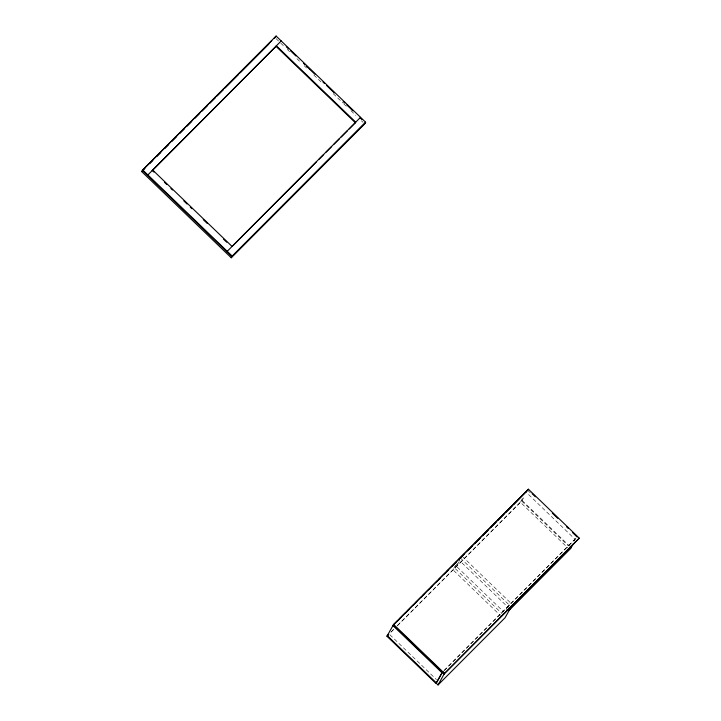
<?xml version="1.0" encoding="UTF-8"?>
<svg xmlns="http://www.w3.org/2000/svg" width="721" height="721" viewBox="0 0 721 721"><rect width="100%" height="100%" fill="white"/><g stroke="black" fill="none" stroke-linecap="round" stroke-linejoin="round"><path stroke-width="0.54" stroke-dasharray="3.6 2.7" d="M455.528 565.228L452.941 569.806L500.374 615.455M457.267 563.48L454.69 568.067L502.113 613.706M459.007 561.731L456.429 566.318L503.853 611.967M522.41 498.535L520.346 502.195L567.769 547.843M397.271 625.909L521.761 501.032L524.149 496.787M506.115 609.669L507.665 606.92L458.628 559.721M507.917 607.659L509.486 604.883M574.033 541.147L575.061 539.308L526.033 492.11M391.251 631.695L393.63 629.307M397.595 625.332L522.085 500.455L569.518 546.103M390.926 632.272L394.099 629.091M443.92 670.611L576.34 537.776M444.379 670.395L576.223 538.145M275.963 38.528L280 42.413M280.802 43.188L284.029 46.288M287.255 49.398L289.68 51.723M296.935 58.707L300.972 62.592M304.19 65.701L306.614 68.026M313.869 75.011L321.936 82.78M333.228 93.64L342.908 102.959M343.719 103.734L346.936 106.843M350.974 110.719L355.814 115.378M361.455 120.813L363.069 122.363M527.772 490.37L530.98 493.461M521.761 501.032L568.382 545.905M462.107 556.233L511.144 603.423M460.368 557.973L509.405 605.171M389.827 634.696L436.457 679.579"/><path stroke-width="1.08" d="M141.713 171.616L142.668 169.913L276.116 36.05L365.646 122.219L364.682 123.922L231.243 257.776L141.713 171.616L144.894 168.426M147.435 175.383L281.208 40.944L280.875 41.521M276.116 36.05L274.205 38.222M226.782 251.755L360.554 117.316L360.23 117.902M231.243 257.776L232.198 256.081L365.646 122.219M442.334 672.206L435.998 683.445L386.961 636.246L393.621 624.431L528.421 489.208L579.287 538.172L444.163 673.964L393.296 625.008L397.262 621.033M528.421 489.208L513.496 504.682M444.298 673.865L442.469 672.107L436.223 683.184L438.053 684.95L444.487 673.387L579.287 538.172M511.315 606.649L505.07 617.726L438.053 684.95M569.383 549.393L571.447 545.725M573.186 543.976L570.798 548.23L508.945 610.272M271.817 40.61L142.343 170.489L231.874 256.658L365.322 122.795M149.653 163.649L152.834 160.459M156.808 156.475L160.774 152.492M164.749 148.508L168.723 144.524M171.895 141.334L176.663 136.557M179.835 133.367L184.603 128.59M186.991 126.193L191.759 121.416M194.931 118.226L199.699 113.449M202.078 111.061L207.639 105.482M210.027 103.085L215.588 97.515M217.174 95.92L223.528 89.548M225.114 87.953L238.624 74.407M240.21 72.812L268.807 44.125M152.194 170.607L276.116 46.306M232.342 246.185L316.546 161.72M318.925 159.332L323.693 154.546M326.072 152.158L331.633 146.579M334.021 144.191L339.582 138.612M341.168 137.017L347.522 130.645M349.108 129.05L355.462 122.678M399.641 618.645L405.193 613.075M407.563 610.696L413.115 605.126M415.494 602.738L421.046 597.168M422.632 595.582L428.977 589.219M430.563 587.624L436.908 581.261M438.494 579.675L444.839 573.303M446.425 571.717L528.096 489.793M394.126 624.422L392.972 625.585L442.009 672.783L443.163 671.621M397.731 620.817L400.894 617.636M405.653 612.859L408.825 609.678M413.584 604.91L416.756 601.729M421.515 596.952L424.687 593.771M428.653 589.796L432.618 585.812M436.584 581.838L440.549 577.863M444.515 573.889L448.471 569.905M451.643 566.724L456.402 561.956M459.205 559.145L464.333 553.998M467.505 550.817L472.264 546.049M474.643 543.661L480.195 538.091M482.574 535.703L488.126 530.142M490.505 527.754L496.048 522.184M497.634 520.589L503.979 514.226M505.565 512.64L511.91 506.277M388.448 634.507L387.285 635.67L436.322 682.868M386.961 636.246L388.547 634.66M508.476 610.489L571.122 547.645M286.273 46.721L288.697 49.046M290.599 50.876L295.952 56.031M303.55 63.349L305.172 64.908M306.443 66.125L309.67 69.234M310.03 69.576L314.888 74.254M322.981 82.05L324.603 83.609M326.604 85.529L334.319 92.964M343.223 101.535L344.845 103.094M346.765 104.942L352.948 110.881M360.482 118.136L362.095 119.686M532.116 493.66L535.361 496.787M552.313 513.1L557.838 518.417M566.679 526.925L568.292 528.475M572.501 532.531L577.133 536.983M152.591 169.958L231.946 246.33M152.266 170.535L153.888 172.094M164.415 182.224L166.839 184.567M170.895 188.46L172.508 190.02M183.846 200.925L187.081 204.043M190.326 207.161L191.948 208.72M203.277 219.635L207.333 223.528M223.519 239.12L226.764 242.229M142.668 169.913L232.198 256.081M393.621 624.431L444.487 673.387M276.368 45.793L276.044 46.378L355.399 122.75L355.723 122.173L276.368 45.793"/></g></svg>
